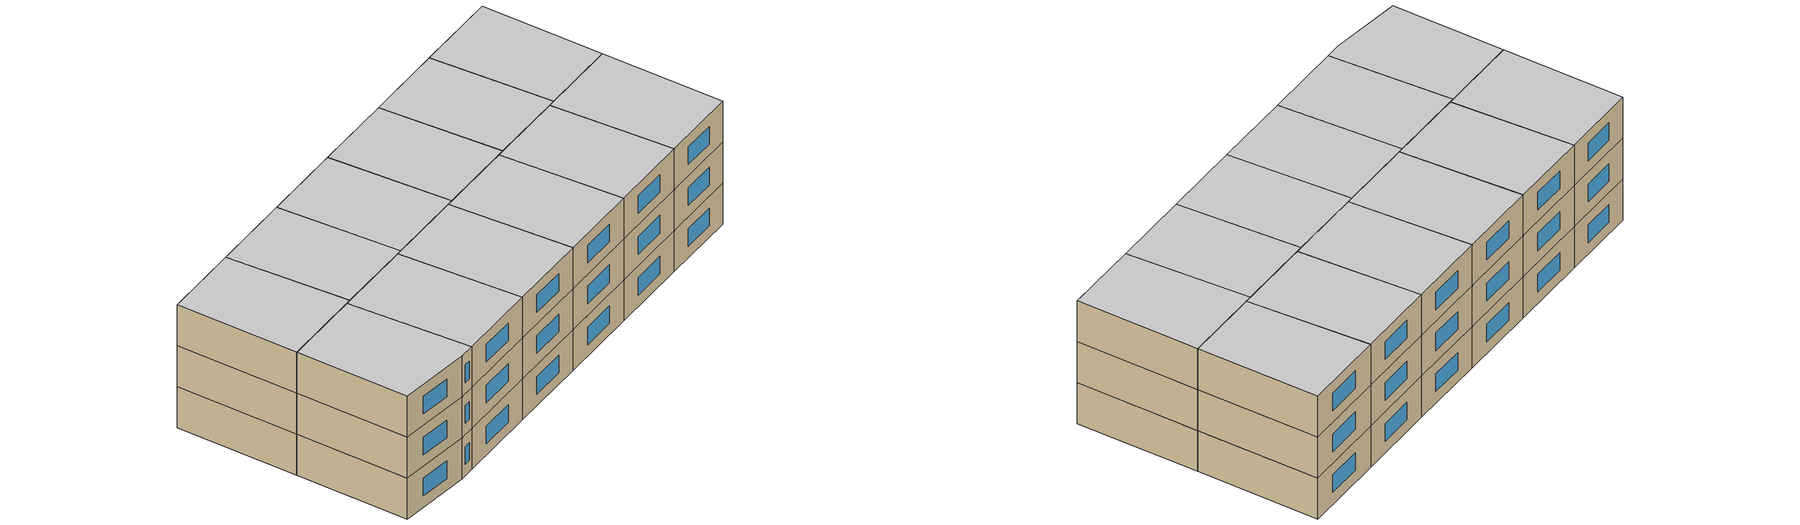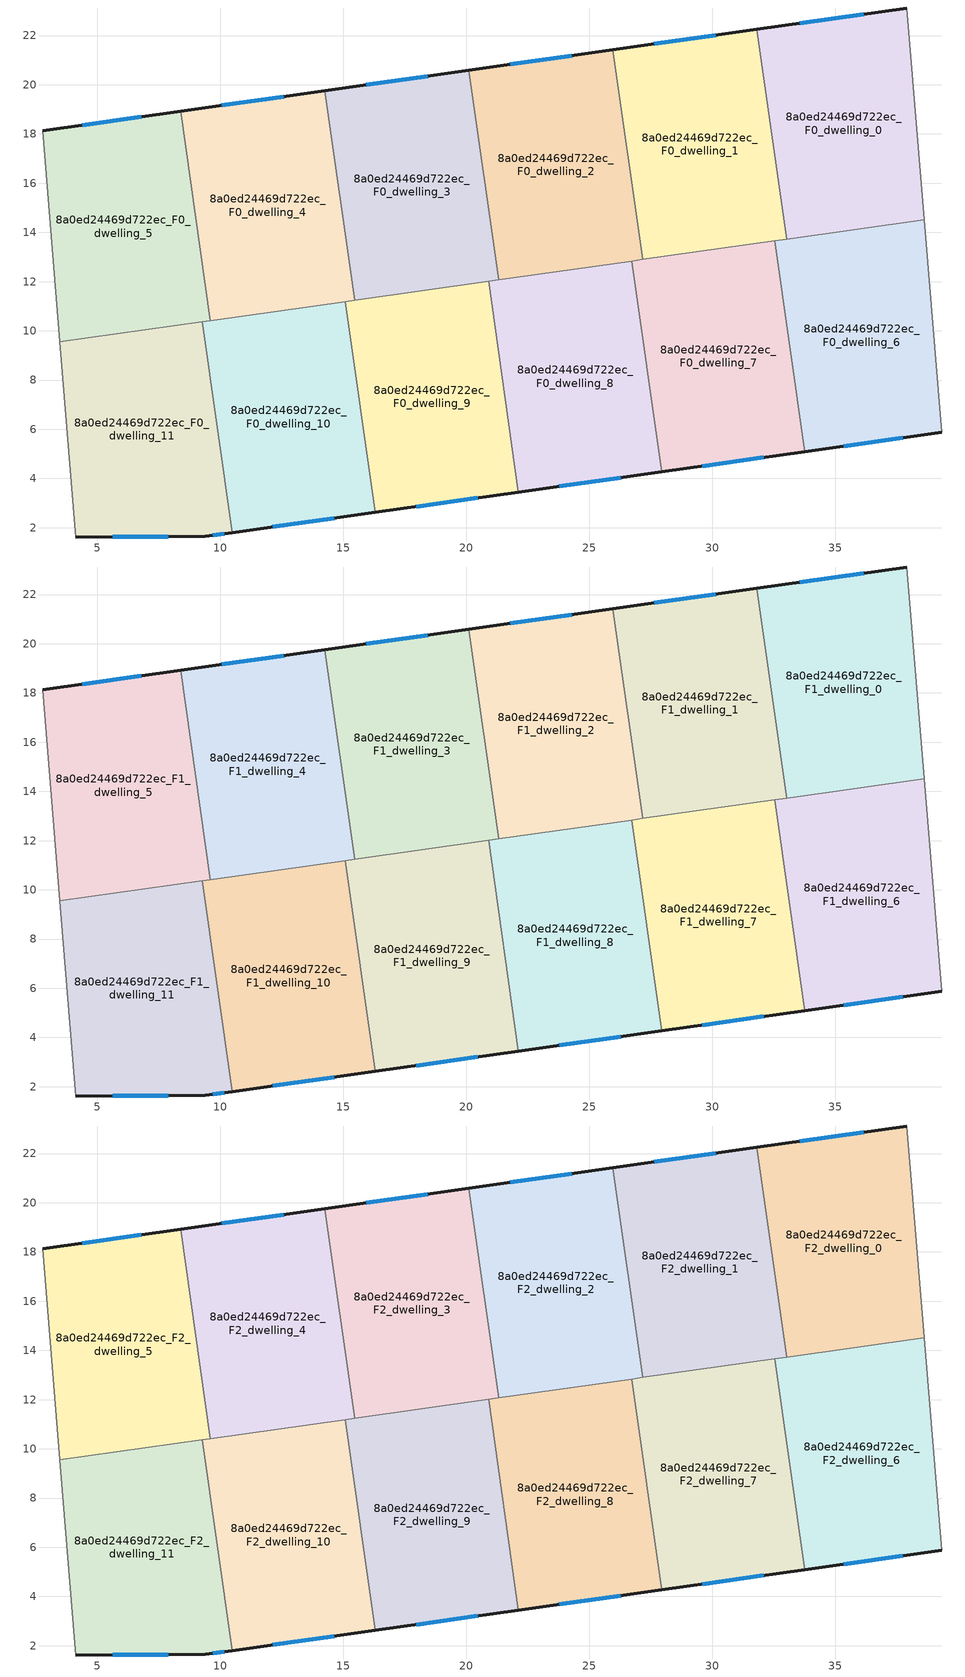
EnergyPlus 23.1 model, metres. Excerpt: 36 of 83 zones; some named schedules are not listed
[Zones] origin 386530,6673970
8a0ed24469d722ec_F0_dwelling_0
 floor ground (EU_floor_Construction): 37.91,23.12 38.62,14.52 33.02,13.73 31.82,22.25 z0
 wall outside (EU_wall_Construction): 37.91,23.12 31.82,22.25 z0:3
 wall adiabatic (EU_wall_Construction): 38.62,14.52 37.91,23.12 z0:3
 wall to 8a0ed24469d722ec_F0_dwelling_1 (EU_wall_Construction): 31.82,22.25 33.02,13.73 z0:3
 wall to 8a0ed24469d722ec_F0_dwelling_6 (EU_wall_Construction): 33.02,13.73 38.62,14.52 z0:3
 window (EU_Window_Construction): 36.17,22.87 33.56,22.5 z0.86:2.14
8a0ed24469d722ec_F0_dwelling_1
 floor ground (EU_floor_Construction): 31.82,22.25 33.02,13.73 27.17,12.9 25.97,21.42 z0
 wall outside (EU_wall_Construction): 31.82,22.25 25.97,21.42 z0:3
 wall to 8a0ed24469d722ec_F0_dwelling_2 (EU_wall_Construction): 25.97,21.42 27.17,12.9 z0:3
 wall to 8a0ed24469d722ec_F0_dwelling_7 (EU_wall_Construction): 27.17,12.9 32.55,13.66 z0:3
 wall to 8a0ed24469d722ec_F0_dwelling_6 (EU_wall_Construction): 32.55,13.66 33.02,13.73 z0:3
 window (EU_Window_Construction): 30.14,22.02 27.64,21.66 z0.86:2.14
8a0ed24469d722ec_F0_dwelling_10
 floor ground (EU_floor_Construction): 15.09,11.19 16.3,2.62 10.48,1.8 9.27,10.37 z0
 wall outside (EU_wall_Construction): 10.48,1.8 16.3,2.62 z0:3
 wall to 8a0ed24469d722ec_F0_dwelling_9 (EU_wall_Construction): 16.3,2.62 15.09,11.19 z0:3
 wall to 8a0ed24469d722ec_F0_dwelling_11 (EU_wall_Construction): 9.27,10.37 10.48,1.8 z0:3
 wall to 8a0ed24469d722ec_F0_dwelling_4 (EU_wall_Construction): 15.09,11.19 9.6,10.41 z0:3
 wall to 8a0ed24469d722ec_F0_dwelling_5 (EU_wall_Construction): 9.6,10.41 9.27,10.37 z0:3
 window (EU_Window_Construction): 12.15,2.03 14.64,2.39 z0.86:2.14
8a0ed24469d722ec_F0_dwelling_11
 floor ground (EU_floor_Construction): 9.27,10.37 10.48,1.8 9.4,1.64 4.14,1.62 3.49,9.55 z0
 wall outside (EU_wall_Construction): 4.14,1.62 9.4,1.64 10.48,1.8 z0:3
 wall adiabatic (EU_wall_Construction): 3.49,9.55 4.14,1.62 z0:3
 wall to 8a0ed24469d722ec_F0_dwelling_5 (EU_wall_Construction): 9.27,10.37 3.49,9.55 z0:3
 window (EU_Window_Construction): 9.71,1.69 10.17,1.75 / 5.64,1.63 7.9,1.64 z0.86:2.14
8a0ed24469d722ec_F0_dwelling_2
 floor ground (EU_floor_Construction): 25.97,21.42 27.17,12.9 21.32,12.07 20.11,20.59 z0
 wall outside (EU_wall_Construction): 25.97,21.42 20.11,20.59 z0:3
 wall to 8a0ed24469d722ec_F0_dwelling_3 (EU_wall_Construction): 20.11,20.59 21.32,12.07 z0:3
 wall to 8a0ed24469d722ec_F0_dwelling_8 (EU_wall_Construction): 21.32,12.07 26.73,12.84 z0:3
 wall to 8a0ed24469d722ec_F0_dwelling_7 (EU_wall_Construction): 26.73,12.84 27.17,12.9 z0:3
 window (EU_Window_Construction): 24.29,21.18 21.79,20.83 z0.86:2.14
8a0ed24469d722ec_F0_dwelling_3
 floor ground (EU_floor_Construction): 20.11,20.59 21.32,12.07 15.46,11.24 14.26,19.76 z0
 wall outside (EU_wall_Construction): 20.11,20.59 14.26,19.76 z0:3
 wall to 8a0ed24469d722ec_F0_dwelling_4 (EU_wall_Construction): 14.26,19.76 15.46,11.24 z0:3
 wall to 8a0ed24469d722ec_F0_dwelling_9 (EU_wall_Construction): 15.46,11.24 20.91,12.01 z0:3
 wall to 8a0ed24469d722ec_F0_dwelling_8 (EU_wall_Construction): 20.91,12.01 21.32,12.07 z0:3
 window (EU_Window_Construction): 18.44,20.35 15.93,20 z0.86:2.14
8a0ed24469d722ec_F0_dwelling_4
 floor ground (EU_floor_Construction): 14.26,19.76 15.46,11.24 9.6,10.42 8.4,18.92 z0
 wall outside (EU_wall_Construction): 14.26,19.76 8.4,18.92 z0:3
 wall to 8a0ed24469d722ec_F0_dwelling_5 (EU_wall_Construction): 8.4,18.92 9.6,10.42 z0:3
 wall to 8a0ed24469d722ec_F0_dwelling_9 (EU_wall_Construction): 15.09,11.19 15.46,11.24 z0:3
 window (EU_Window_Construction): 12.58,19.52 10.07,19.16 z0.86:2.14
8a0ed24469d722ec_F0_dwelling_5
 floor ground (EU_floor_Construction): 8.4,18.92 9.6,10.42 3.49,9.55 2.79,18.12 z0
 wall outside (EU_wall_Construction): 8.4,18.92 2.79,18.12 z0:3
 wall adiabatic (EU_wall_Construction): 2.79,18.12 3.49,9.55 z0:3
 window (EU_Window_Construction): 6.8,18.7 4.39,18.35 z0.86:2.14
8a0ed24469d722ec_F0_dwelling_6
 floor ground (EU_floor_Construction): 38.62,14.52 39.33,5.88 33.76,5.09 32.55,13.66 z0
 wall outside (EU_wall_Construction): 33.76,5.09 39.33,5.88 z0:3
 wall adiabatic (EU_wall_Construction): 39.33,5.88 38.62,14.52 z0:3
 wall to 8a0ed24469d722ec_F0_dwelling_7 (EU_wall_Construction): 32.55,13.66 33.76,5.09 z0:3
 window (EU_Window_Construction): 35.35,5.32 37.74,5.65 z0.86:2.14
8a0ed24469d722ec_F0_dwelling_7
 floor ground (EU_floor_Construction): 32.55,13.66 33.76,5.09 27.94,4.27 26.73,12.84 z0
 wall outside (EU_wall_Construction): 27.94,4.27 33.76,5.09 z0:3
 wall to 8a0ed24469d722ec_F0_dwelling_8 (EU_wall_Construction): 26.73,12.84 27.94,4.27 z0:3
 window (EU_Window_Construction): 29.6,4.5 32.1,4.85 z0.86:2.14
8a0ed24469d722ec_F0_dwelling_8
 floor ground (EU_floor_Construction): 26.73,12.84 27.94,4.27 22.12,3.44 20.91,12.01 z0
 wall outside (EU_wall_Construction): 22.12,3.44 27.94,4.27 z0:3
 wall to 8a0ed24469d722ec_F0_dwelling_9 (EU_wall_Construction): 20.91,12.01 22.12,3.44 z0:3
 window (EU_Window_Construction): 23.79,3.68 26.28,4.03 z0.86:2.14
8a0ed24469d722ec_F0_dwelling_9
 floor ground (EU_floor_Construction): 20.91,12.01 22.12,3.44 16.3,2.62 15.09,11.19 z0
 wall outside (EU_wall_Construction): 16.3,2.62 22.12,3.44 z0:3
 window (EU_Window_Construction): 17.97,2.86 20.46,3.21 z0.86:2.14
8a0ed24469d722ec_F1_dwelling_0
 floor to 8a0ed24469d722ec_F0_dwelling_0 (EU_floor_Construction): 37.91,23.12 38.62,14.52 33.02,13.73 31.82,22.25 z3
 wall outside (EU_wall_Construction): 37.91,23.12 31.82,22.25 z3:6
 wall adiabatic (EU_wall_Construction): 38.62,14.52 37.91,23.12 z3:6
 wall to 8a0ed24469d722ec_F1_dwelling_1 (EU_wall_Construction): 31.82,22.25 33.02,13.73 z3:6
 wall to 8a0ed24469d722ec_F1_dwelling_6 (EU_wall_Construction): 33.02,13.73 38.62,14.52 z3:6
 window (EU_Window_Construction): 36.17,22.87 33.56,22.5 z3.86:5.14
8a0ed24469d722ec_F1_dwelling_1
 floor to 8a0ed24469d722ec_F0_dwelling_1 (EU_floor_Construction): 31.82,22.25 33.02,13.73 27.17,12.9 25.97,21.42 z3
 wall outside (EU_wall_Construction): 31.82,22.25 25.97,21.42 z3:6
 wall to 8a0ed24469d722ec_F1_dwelling_2 (EU_wall_Construction): 25.97,21.42 27.17,12.9 z3:6
 wall to 8a0ed24469d722ec_F1_dwelling_7 (EU_wall_Construction): 27.17,12.9 32.55,13.66 z3:6
 wall to 8a0ed24469d722ec_F1_dwelling_6 (EU_wall_Construction): 32.55,13.66 33.02,13.73 z3:6
 window (EU_Window_Construction): 30.14,22.02 27.64,21.66 z3.86:5.14
8a0ed24469d722ec_F1_dwelling_10
 floor to 8a0ed24469d722ec_F0_dwelling_10 (EU_floor_Construction): 15.09,11.19 16.3,2.62 10.48,1.8 9.27,10.37 z3
 wall outside (EU_wall_Construction): 10.48,1.8 16.3,2.62 z3:6
 wall to 8a0ed24469d722ec_F1_dwelling_9 (EU_wall_Construction): 16.3,2.62 15.09,11.19 z3:6
 wall to 8a0ed24469d722ec_F1_dwelling_11 (EU_wall_Construction): 9.27,10.37 10.48,1.8 z3:6
 wall to 8a0ed24469d722ec_F1_dwelling_4 (EU_wall_Construction): 15.09,11.19 9.6,10.41 z3:6
 wall to 8a0ed24469d722ec_F1_dwelling_5 (EU_wall_Construction): 9.6,10.41 9.27,10.37 z3:6
 window (EU_Window_Construction): 12.15,2.03 14.64,2.39 z3.86:5.14
8a0ed24469d722ec_F1_dwelling_11
 floor to 8a0ed24469d722ec_F0_dwelling_11 (EU_floor_Construction): 9.27,10.37 10.48,1.8 9.4,1.64 4.14,1.62 3.49,9.55 z3
 wall outside (EU_wall_Construction): 4.14,1.62 9.4,1.64 10.48,1.8 z3:6
 wall adiabatic (EU_wall_Construction): 3.49,9.55 4.14,1.62 z3:6
 wall to 8a0ed24469d722ec_F1_dwelling_5 (EU_wall_Construction): 9.27,10.37 3.49,9.55 z3:6
 window (EU_Window_Construction): 9.71,1.69 10.17,1.75 / 5.64,1.63 7.9,1.64 z3.86:5.14
8a0ed24469d722ec_F1_dwelling_2
 floor to 8a0ed24469d722ec_F0_dwelling_2 (EU_floor_Construction): 25.97,21.42 27.17,12.9 21.32,12.07 20.11,20.59 z3
 wall outside (EU_wall_Construction): 25.97,21.42 20.11,20.59 z3:6
 wall to 8a0ed24469d722ec_F1_dwelling_3 (EU_wall_Construction): 20.11,20.59 21.32,12.07 z3:6
 wall to 8a0ed24469d722ec_F1_dwelling_8 (EU_wall_Construction): 21.32,12.07 26.73,12.84 z3:6
 wall to 8a0ed24469d722ec_F1_dwelling_7 (EU_wall_Construction): 26.73,12.84 27.17,12.9 z3:6
 window (EU_Window_Construction): 24.29,21.18 21.79,20.83 z3.86:5.14
8a0ed24469d722ec_F1_dwelling_3
 floor to 8a0ed24469d722ec_F0_dwelling_3 (EU_floor_Construction): 20.11,20.59 21.32,12.07 15.46,11.24 14.26,19.76 z3
 wall outside (EU_wall_Construction): 20.11,20.59 14.26,19.76 z3:6
 wall to 8a0ed24469d722ec_F1_dwelling_4 (EU_wall_Construction): 14.26,19.76 15.46,11.24 z3:6
 wall to 8a0ed24469d722ec_F1_dwelling_9 (EU_wall_Construction): 15.46,11.24 20.91,12.01 z3:6
 wall to 8a0ed24469d722ec_F1_dwelling_8 (EU_wall_Construction): 20.91,12.01 21.32,12.07 z3:6
 window (EU_Window_Construction): 18.44,20.35 15.93,20 z3.86:5.14
8a0ed24469d722ec_F1_dwelling_4
 floor to 8a0ed24469d722ec_F0_dwelling_4 (EU_floor_Construction): 14.26,19.76 15.46,11.24 9.6,10.42 8.4,18.92 z3
 wall outside (EU_wall_Construction): 14.26,19.76 8.4,18.92 z3:6
 wall to 8a0ed24469d722ec_F1_dwelling_5 (EU_wall_Construction): 8.4,18.92 9.6,10.42 z3:6
 wall to 8a0ed24469d722ec_F1_dwelling_9 (EU_wall_Construction): 15.09,11.19 15.46,11.24 z3:6
 window (EU_Window_Construction): 12.58,19.52 10.07,19.16 z3.86:5.14
8a0ed24469d722ec_F1_dwelling_5
 floor to 8a0ed24469d722ec_F0_dwelling_5 (EU_floor_Construction): 8.4,18.92 9.6,10.42 3.49,9.55 2.79,18.12 z3
 wall outside (EU_wall_Construction): 8.4,18.92 2.79,18.12 z3:6
 wall adiabatic (EU_wall_Construction): 2.79,18.12 3.49,9.55 z3:6
 window (EU_Window_Construction): 6.8,18.7 4.39,18.35 z3.86:5.14
8a0ed24469d722ec_F1_dwelling_6
 floor to 8a0ed24469d722ec_F0_dwelling_6 (EU_floor_Construction): 38.62,14.52 39.33,5.88 33.76,5.09 32.55,13.66 z3
 wall outside (EU_wall_Construction): 33.76,5.09 39.33,5.88 z3:6
 wall adiabatic (EU_wall_Construction): 39.33,5.88 38.62,14.52 z3:6
 wall to 8a0ed24469d722ec_F1_dwelling_7 (EU_wall_Construction): 32.55,13.66 33.76,5.09 z3:6
 window (EU_Window_Construction): 35.35,5.32 37.74,5.65 z3.86:5.14
8a0ed24469d722ec_F1_dwelling_7
 floor to 8a0ed24469d722ec_F0_dwelling_7 (EU_floor_Construction): 32.55,13.66 33.76,5.09 27.94,4.27 26.73,12.84 z3
 wall outside (EU_wall_Construction): 27.94,4.27 33.76,5.09 z3:6
 wall to 8a0ed24469d722ec_F1_dwelling_8 (EU_wall_Construction): 26.73,12.84 27.94,4.27 z3:6
 window (EU_Window_Construction): 29.6,4.5 32.1,4.85 z3.86:5.14
8a0ed24469d722ec_F1_dwelling_8
 floor to 8a0ed24469d722ec_F0_dwelling_8 (EU_floor_Construction): 26.73,12.84 27.94,4.27 22.12,3.44 20.91,12.01 z3
 wall outside (EU_wall_Construction): 22.12,3.44 27.94,4.27 z3:6
 wall to 8a0ed24469d722ec_F1_dwelling_9 (EU_wall_Construction): 20.91,12.01 22.12,3.44 z3:6
 window (EU_Window_Construction): 23.79,3.68 26.28,4.03 z3.86:5.14
8a0ed24469d722ec_F1_dwelling_9
 floor to 8a0ed24469d722ec_F0_dwelling_9 (EU_floor_Construction): 20.91,12.01 22.12,3.44 16.3,2.62 15.09,11.19 z3
 wall outside (EU_wall_Construction): 16.3,2.62 22.12,3.44 z3:6
 window (EU_Window_Construction): 17.97,2.86 20.46,3.21 z3.86:5.14
8a0ed24469d722ec_F2_dwelling_0
 floor to 8a0ed24469d722ec_F1_dwelling_0 (EU_floor_Construction): 37.91,23.12 38.62,14.52 33.02,13.73 31.82,22.25 z6
 wall outside (EU_wall_Construction): 37.91,23.12 31.82,22.25 z6:9
 wall adiabatic (EU_wall_Construction): 38.62,14.52 37.91,23.12 z6:9
 wall to 8a0ed24469d722ec_F2_dwelling_1 (EU_wall_Construction): 31.82,22.25 33.02,13.73 z6:9
 wall to 8a0ed24469d722ec_F2_dwelling_6 (EU_wall_Construction): 33.02,13.73 38.62,14.52 z6:9
 window (EU_Window_Construction): 36.17,22.87 33.56,22.5 z6.86:8.14
 ceiling to 8a0ed24469d722ec_F3_dwelling_0 (EU_floor_Construction): 38.62,14.52 37.91,23.12 31.82,22.25 33.02,13.73 z9
8a0ed24469d722ec_F2_dwelling_1
 floor to 8a0ed24469d722ec_F1_dwelling_1 (EU_floor_Construction): 31.82,22.25 33.02,13.73 27.17,12.9 25.97,21.42 z6
 wall outside (EU_wall_Construction): 31.82,22.25 25.97,21.42 z6:9
 wall to 8a0ed24469d722ec_F2_dwelling_2 (EU_wall_Construction): 25.97,21.42 27.17,12.9 z6:9
 wall to 8a0ed24469d722ec_F2_dwelling_7 (EU_wall_Construction): 27.17,12.9 32.55,13.66 z6:9
 wall to 8a0ed24469d722ec_F2_dwelling_6 (EU_wall_Construction): 32.55,13.66 33.02,13.73 z6:9
 window (EU_Window_Construction): 30.14,22.02 27.64,21.66 z6.86:8.14
 ceiling to 8a0ed24469d722ec_F3_dwelling_1 (EU_floor_Construction): 33.02,13.73 31.82,22.25 25.97,21.42 27.17,12.9 z9
8a0ed24469d722ec_F2_dwelling_10
 floor to 8a0ed24469d722ec_F1_dwelling_10 (EU_floor_Construction): 15.09,11.19 16.3,2.62 10.48,1.8 9.27,10.37 z6
 wall outside (EU_wall_Construction): 10.48,1.8 16.3,2.62 z6:9
 wall to 8a0ed24469d722ec_F2_dwelling_9 (EU_wall_Construction): 16.3,2.62 15.09,11.19 z6:9
 wall to 8a0ed24469d722ec_F2_dwelling_11 (EU_wall_Construction): 9.27,10.37 10.48,1.8 z6:9
 wall to 8a0ed24469d722ec_F2_dwelling_4 (EU_wall_Construction): 15.09,11.19 9.6,10.41 z6:9
 wall to 8a0ed24469d722ec_F2_dwelling_5 (EU_wall_Construction): 9.6,10.41 9.27,10.37 z6:9
 window (EU_Window_Construction): 12.15,2.03 14.64,2.39 z6.86:8.14
 ceiling to 8a0ed24469d722ec_F3_dwelling_10 (EU_floor_Construction): 16.3,2.62 15.09,11.19 9.27,10.37 10.48,1.8 z9
8a0ed24469d722ec_F2_dwelling_11
 floor to 8a0ed24469d722ec_F1_dwelling_11 (EU_floor_Construction): 9.27,10.37 10.48,1.8 9.4,1.64 4.14,1.62 3.49,9.55 z6
 wall outside (EU_wall_Construction): 4.14,1.62 9.4,1.64 10.48,1.8 z6:9
 wall adiabatic (EU_wall_Construction): 3.49,9.55 4.14,1.62 z6:9
 wall to 8a0ed24469d722ec_F2_dwelling_5 (EU_wall_Construction): 9.27,10.37 3.49,9.55 z6:9
 window (EU_Window_Construction): 9.71,1.69 10.17,1.75 / 5.64,1.63 7.9,1.64 z6.86:8.14
 ceiling to 8a0ed24469d722ec_F3_dwelling_11 (EU_floor_Construction): 10.48,1.8 9.27,10.37 3.49,9.55 4.14,1.62 9.4,1.64 z9
8a0ed24469d722ec_F2_dwelling_2
 floor to 8a0ed24469d722ec_F1_dwelling_2 (EU_floor_Construction): 25.97,21.42 27.17,12.9 21.32,12.07 20.11,20.59 z6
 wall outside (EU_wall_Construction): 25.97,21.42 20.11,20.59 z6:9
 wall to 8a0ed24469d722ec_F2_dwelling_3 (EU_wall_Construction): 20.11,20.59 21.32,12.07 z6:9
 wall to 8a0ed24469d722ec_F2_dwelling_8 (EU_wall_Construction): 21.32,12.07 26.73,12.84 z6:9
 wall to 8a0ed24469d722ec_F2_dwelling_7 (EU_wall_Construction): 26.73,12.84 27.17,12.9 z6:9
 window (EU_Window_Construction): 24.29,21.18 21.79,20.83 z6.86:8.14
 ceiling to 8a0ed24469d722ec_F3_dwelling_2 (EU_floor_Construction): 27.17,12.9 25.97,21.42 20.11,20.59 21.32,12.07 z9
8a0ed24469d722ec_F2_dwelling_3
 floor to 8a0ed24469d722ec_F1_dwelling_3 (EU_floor_Construction): 20.11,20.59 21.32,12.07 15.46,11.24 14.26,19.76 z6
 wall outside (EU_wall_Construction): 20.11,20.59 14.26,19.76 z6:9
 wall to 8a0ed24469d722ec_F2_dwelling_4 (EU_wall_Construction): 14.26,19.76 15.46,11.24 z6:9
 wall to 8a0ed24469d722ec_F2_dwelling_9 (EU_wall_Construction): 15.46,11.24 20.91,12.01 z6:9
 wall to 8a0ed24469d722ec_F2_dwelling_8 (EU_wall_Construction): 20.91,12.01 21.32,12.07 z6:9
 window (EU_Window_Construction): 18.44,20.35 15.93,20 z6.86:8.14
 ceiling to 8a0ed24469d722ec_F3_dwelling_3 (EU_floor_Construction): 21.32,12.07 20.11,20.59 14.26,19.76 15.46,11.24 z9
8a0ed24469d722ec_F2_dwelling_4
 floor to 8a0ed24469d722ec_F1_dwelling_4 (EU_floor_Construction): 14.26,19.76 15.46,11.24 9.6,10.42 8.4,18.92 z6
 wall outside (EU_wall_Construction): 14.26,19.76 8.4,18.92 z6:9
 wall to 8a0ed24469d722ec_F2_dwelling_5 (EU_wall_Construction): 8.4,18.92 9.6,10.42 z6:9
 wall to 8a0ed24469d722ec_F2_dwelling_9 (EU_wall_Construction): 15.09,11.19 15.46,11.24 z6:9
 window (EU_Window_Construction): 12.58,19.52 10.07,19.16 z6.86:8.14
 ceiling to 8a0ed24469d722ec_F3_dwelling_4 (EU_floor_Construction): 15.46,11.24 14.26,19.76 8.4,18.92 9.6,10.42 z9
8a0ed24469d722ec_F2_dwelling_5
 floor to 8a0ed24469d722ec_F1_dwelling_5 (EU_floor_Construction): 8.4,18.92 9.6,10.42 3.49,9.55 2.79,18.12 z6
 wall outside (EU_wall_Construction): 8.4,18.92 2.79,18.12 z6:9
 wall adiabatic (EU_wall_Construction): 2.79,18.12 3.49,9.55 z6:9
 window (EU_Window_Construction): 6.8,18.7 4.39,18.35 z6.86:8.14
 ceiling to 8a0ed24469d722ec_F3_dwelling_5 (EU_floor_Construction): 9.6,10.42 8.4,18.92 2.79,18.12 3.49,9.55 z9
8a0ed24469d722ec_F2_dwelling_6
 floor to 8a0ed24469d722ec_F1_dwelling_6 (EU_floor_Construction): 38.62,14.52 39.33,5.88 33.76,5.09 32.55,13.66 z6
 wall outside (EU_wall_Construction): 33.76,5.09 39.33,5.88 z6:9
 wall adiabatic (EU_wall_Construction): 39.33,5.88 38.62,14.52 z6:9
 wall to 8a0ed24469d722ec_F2_dwelling_7 (EU_wall_Construction): 32.55,13.66 33.76,5.09 z6:9
 window (EU_Window_Construction): 35.35,5.32 37.74,5.65 z6.86:8.14
 ceiling to 8a0ed24469d722ec_F3_dwelling_6 (EU_floor_Construction): 39.33,5.88 38.62,14.52 32.55,13.66 33.76,5.09 z9
8a0ed24469d722ec_F2_dwelling_7
 floor to 8a0ed24469d722ec_F1_dwelling_7 (EU_floor_Construction): 32.55,13.66 33.76,5.09 27.94,4.27 26.73,12.84 z6
 wall outside (EU_wall_Construction): 27.94,4.27 33.76,5.09 z6:9
 wall to 8a0ed24469d722ec_F2_dwelling_8 (EU_wall_Construction): 26.73,12.84 27.94,4.27 z6:9
 window (EU_Window_Construction): 29.6,4.5 32.1,4.85 z6.86:8.14
 ceiling to 8a0ed24469d722ec_F3_dwelling_7 (EU_floor_Construction): 33.76,5.09 32.55,13.66 26.73,12.84 27.94,4.27 z9
8a0ed24469d722ec_F2_dwelling_8
 floor to 8a0ed24469d722ec_F1_dwelling_8 (EU_floor_Construction): 26.73,12.84 27.94,4.27 22.12,3.44 20.91,12.01 z6
 wall outside (EU_wall_Construction): 22.12,3.44 27.94,4.27 z6:9
 wall to 8a0ed24469d722ec_F2_dwelling_9 (EU_wall_Construction): 20.91,12.01 22.12,3.44 z6:9
 window (EU_Window_Construction): 23.79,3.68 26.28,4.03 z6.86:8.14
 ceiling to 8a0ed24469d722ec_F3_dwelling_8 (EU_floor_Construction): 27.94,4.27 26.73,12.84 20.91,12.01 22.12,3.44 z9
8a0ed24469d722ec_F2_dwelling_9
 floor to 8a0ed24469d722ec_F1_dwelling_9 (EU_floor_Construction): 20.91,12.01 22.12,3.44 16.3,2.62 15.09,11.19 z6
 wall outside (EU_wall_Construction): 16.3,2.62 22.12,3.44 z6:9
 window (EU_Window_Construction): 17.97,2.86 20.46,3.21 z6.86:8.14
 ceiling to 8a0ed24469d722ec_F3_dwelling_9 (EU_floor_Construction): 22.12,3.44 20.91,12.01 15.09,11.19 16.3,2.62 z9
[Building]
EU S2 Campaign: North Axis=0; Terrain=City; Solar Distribution=FullExterior
[Site:Location]
Helsinki-Vantaa.AP: Latitude=60.317; Longitude=24.963; Time Zone=2; Elevation=54.6
[SizingPeriod:WeatherFileDays]
AnnualSizingPeriod: Begin Month=1; Begin Day of Month=1; End Month=12; End Day of Month=31; Day of Week for Start Day=Monday; Use Weather File Daylight Saving Period=No; Use Weather File Rain and Snow Indicators=No
[MATERIAL]
EU_InternalMass_Material: Roughness=MediumRough; Thickness=0.1; Conductivity=1; Density=1800; Specific Heat=900; Thermal Absorptance=0.9; Solar Absorptance=0.7; Visible Absorptance=0.7
[MATERIAL:NOMASS] Roughness=MediumRough; Thermal Absorptance=0.9; Solar Absorptance=0.7; Visible Absorptance=0.7
Name | Thermal Resistance
EU_wall_NoMass | 1.10183
EU_floor_NoMass | 1.70606
[WINDOWMATERIAL:SIMPLEGLAZINGSYSTEM]
EU_Window_SimpleGlazing: UFactor=3.11035; Solar Heat Gain Coefficient=0.8; Visible Transmittance=0.8
[CONSTRUCTION]
EU_wall_Construction: EU_wall_NoMass
EU_floor_Construction: EU_floor_NoMass
EU_Window_Construction: EU_Window_SimpleGlazing
EU_InternalMass_Construction: EU_InternalMass_Material
[ZONE] Type=1; Multiplier=1; Ceiling Height=autocalculate; Floor Area=autocalculate; Part of Total Floor Area=Yes
Name | Volume
8a0ed24469d722ec_F0_dwelling_0; 8a0ed24469d722ec_F1_dwelling_0; 8a0ed24469d722ec_F2_dwelling_0 | 152.583
8a0ed24469d722ec_F0_dwelling_1; 8a0ed24469d722ec_F1_dwelling_1; 8a0ed24469d722ec_F2_dwelling_1 | 152.602
8a0ed24469d722ec_F0_dwelling_10; 8a0ed24469d722ec_F1_dwelling_10; 8a0ed24469d722ec_F2_dwelling_10 | 152.607
8a0ed24469d722ec_F0_dwelling_11; 8a0ed24469d722ec_F1_dwelling_11; 8a0ed24469d722ec_F2_dwelling_11; 8a0ed24469d722ec_F0_dwelling_8; 8a0ed24469d722ec_F1_dwelling_8; 8a0ed24469d722ec_F2_dwelling_8 | 152.599
8a0ed24469d722ec_F0_dwelling_2; 8a0ed24469d722ec_F1_dwelling_2; 8a0ed24469d722ec_F2_dwelling_2 | 152.61
8a0ed24469d722ec_F0_dwelling_3; 8a0ed24469d722ec_F1_dwelling_3; 8a0ed24469d722ec_F2_dwelling_3 | 152.615
8a0ed24469d722ec_F0_dwelling_4; 8a0ed24469d722ec_F1_dwelling_4; 8a0ed24469d722ec_F2_dwelling_4; 8a0ed24469d722ec_F0_dwelling_5; 8a0ed24469d722ec_F1_dwelling_5; 8a0ed24469d722ec_F2_dwelling_5 | 152.591
8a0ed24469d722ec_F0_dwelling_6; 8a0ed24469d722ec_F1_dwelling_6; 8a0ed24469d722ec_F2_dwelling_6 | 152.606
8a0ed24469d722ec_F0_dwelling_7; 8a0ed24469d722ec_F1_dwelling_7; 8a0ed24469d722ec_F2_dwelling_7 | 152.625
8a0ed24469d722ec_F0_dwelling_9; 8a0ed24469d722ec_F1_dwelling_9; 8a0ed24469d722ec_F2_dwelling_9 | 152.613
[INTERNALMASS] Construction=EU_InternalMass_Construction
Name | Zone or ZoneList | Surface Area
8a0ed24469d722ec_F0_dwelling_0_EU_InternalMass | 8a0ed24469d722ec_F0_dwelling_0 | 50.8605
8a0ed24469d722ec_F0_dwelling_1_EU_InternalMass | 8a0ed24469d722ec_F0_dwelling_1 | 50.8676
8a0ed24469d722ec_F0_dwelling_2_EU_InternalMass | 8a0ed24469d722ec_F0_dwelling_2 | 50.87
8a0ed24469d722ec_F0_dwelling_3_EU_InternalMass | 8a0ed24469d722ec_F0_dwelling_3 | 50.8714
8a0ed24469d722ec_F0_dwelling_4_EU_InternalMass | 8a0ed24469d722ec_F0_dwelling_4 | 50.8641
8a0ed24469d722ec_F0_dwelling_5_EU_InternalMass | 8a0ed24469d722ec_F0_dwelling_5 | 50.864
8a0ed24469d722ec_F0_dwelling_6_EU_InternalMass | 8a0ed24469d722ec_F0_dwelling_6 | 50.8689
8a0ed24469d722ec_F0_dwelling_7_EU_InternalMass | 8a0ed24469d722ec_F0_dwelling_7 | 50.8749
8a0ed24469d722ec_F0_dwelling_8_EU_InternalMass | 8a0ed24469d722ec_F0_dwelling_8 | 50.8663
8a0ed24469d722ec_F0_dwelling_9_EU_InternalMass | 8a0ed24469d722ec_F0_dwelling_9 | 50.8714
8a0ed24469d722ec_F0_dwelling_10_EU_InternalMass | 8a0ed24469d722ec_F0_dwelling_10 | 50.8691
8a0ed24469d722ec_F0_dwelling_11_EU_InternalMass | 8a0ed24469d722ec_F0_dwelling_11 | 50.8664
8a0ed24469d722ec_F1_dwelling_0_EU_InternalMass | 8a0ed24469d722ec_F1_dwelling_0 | 50.8605
8a0ed24469d722ec_F1_dwelling_1_EU_InternalMass | 8a0ed24469d722ec_F1_dwelling_1 | 50.8676
8a0ed24469d722ec_F1_dwelling_2_EU_InternalMass | 8a0ed24469d722ec_F1_dwelling_2 | 50.87
8a0ed24469d722ec_F1_dwelling_3_EU_InternalMass | 8a0ed24469d722ec_F1_dwelling_3 | 50.8714
8a0ed24469d722ec_F1_dwelling_4_EU_InternalMass | 8a0ed24469d722ec_F1_dwelling_4 | 50.8641
8a0ed24469d722ec_F1_dwelling_5_EU_InternalMass | 8a0ed24469d722ec_F1_dwelling_5 | 50.864
8a0ed24469d722ec_F1_dwelling_6_EU_InternalMass | 8a0ed24469d722ec_F1_dwelling_6 | 50.8689
8a0ed24469d722ec_F1_dwelling_7_EU_InternalMass | 8a0ed24469d722ec_F1_dwelling_7 | 50.8749
8a0ed24469d722ec_F1_dwelling_8_EU_InternalMass | 8a0ed24469d722ec_F1_dwelling_8 | 50.8663
8a0ed24469d722ec_F1_dwelling_9_EU_InternalMass | 8a0ed24469d722ec_F1_dwelling_9 | 50.8714
8a0ed24469d722ec_F1_dwelling_10_EU_InternalMass | 8a0ed24469d722ec_F1_dwelling_10 | 50.8691
8a0ed24469d722ec_F1_dwelling_11_EU_InternalMass | 8a0ed24469d722ec_F1_dwelling_11 | 50.8664
8a0ed24469d722ec_F2_dwelling_0_EU_InternalMass | 8a0ed24469d722ec_F2_dwelling_0 | 50.8605
8a0ed24469d722ec_F2_dwelling_1_EU_InternalMass | 8a0ed24469d722ec_F2_dwelling_1 | 50.8676
8a0ed24469d722ec_F2_dwelling_2_EU_InternalMass | 8a0ed24469d722ec_F2_dwelling_2 | 50.87
8a0ed24469d722ec_F2_dwelling_3_EU_InternalMass | 8a0ed24469d722ec_F2_dwelling_3 | 50.8714
8a0ed24469d722ec_F2_dwelling_4_EU_InternalMass | 8a0ed24469d722ec_F2_dwelling_4 | 50.8641
8a0ed24469d722ec_F2_dwelling_5_EU_InternalMass | 8a0ed24469d722ec_F2_dwelling_5 | 50.864
8a0ed24469d722ec_F2_dwelling_6_EU_InternalMass | 8a0ed24469d722ec_F2_dwelling_6 | 50.8689
8a0ed24469d722ec_F2_dwelling_7_EU_InternalMass | 8a0ed24469d722ec_F2_dwelling_7 | 50.8749
8a0ed24469d722ec_F2_dwelling_8_EU_InternalMass | 8a0ed24469d722ec_F2_dwelling_8 | 50.8663
8a0ed24469d722ec_F2_dwelling_9_EU_InternalMass | 8a0ed24469d722ec_F2_dwelling_9 | 50.8714
8a0ed24469d722ec_F2_dwelling_10_EU_InternalMass | 8a0ed24469d722ec_F2_dwelling_10 | 50.8691
8a0ed24469d722ec_F2_dwelling_11_EU_InternalMass | 8a0ed24469d722ec_F2_dwelling_11 | 50.8664
[OTHEREQUIPMENT] Fuel Type=Electricity; Design Level Calculation Method=Watts/Area; Power per Zone Floor Area=1; Fraction Latent=0; Fraction Radiant=0; Fraction Lost=0; Carbon Dioxide Generation Rate=0; EndUse Subcategory=EU_Step8_InternalGains
Name | Zone or ZoneList or Space or SpaceList | Schedule
EU_Step8_InternalGain_8a0ed24469d722ec_F0_dwelling_0_f000 | 8a0ed24469d722ec_F0_dwelling_0 | EU_Step8_GainSchedule_8a0ed24469d722ec_F0_dwelling_0_f000
EU_Step8_InternalGain_8a0ed24469d722ec_F0_dwelling_1_f000 | 8a0ed24469d722ec_F0_dwelling_1 | EU_Step8_GainSchedule_8a0ed24469d722ec_F0_dwelling_1_f000
EU_Step8_InternalGain_8a0ed24469d722ec_F0_dwelling_2_f000 | 8a0ed24469d722ec_F0_dwelling_2 | EU_Step8_GainSchedule_8a0ed24469d722ec_F0_dwelling_2_f000
EU_Step8_InternalGain_8a0ed24469d722ec_F0_dwelling_3_f000 | 8a0ed24469d722ec_F0_dwelling_3 | EU_Step8_GainSchedule_8a0ed24469d722ec_F0_dwelling_3_f000
EU_Step8_InternalGain_8a0ed24469d722ec_F0_dwelling_4_f000 | 8a0ed24469d722ec_F0_dwelling_4 | EU_Step8_GainSchedule_8a0ed24469d722ec_F0_dwelling_4_f000
EU_Step8_InternalGain_8a0ed24469d722ec_F0_dwelling_5_f000 | 8a0ed24469d722ec_F0_dwelling_5 | EU_Step8_GainSchedule_8a0ed24469d722ec_F0_dwelling_5_f000
EU_Step8_InternalGain_8a0ed24469d722ec_F0_dwelling_6_f000 | 8a0ed24469d722ec_F0_dwelling_6 | EU_Step8_GainSchedule_8a0ed24469d722ec_F0_dwelling_6_f000
EU_Step8_InternalGain_8a0ed24469d722ec_F0_dwelling_7_f000 | 8a0ed24469d722ec_F0_dwelling_7 | EU_Step8_GainSchedule_8a0ed24469d722ec_F0_dwelling_7_f000
EU_Step8_InternalGain_8a0ed24469d722ec_F0_dwelling_8_f000 | 8a0ed24469d722ec_F0_dwelling_8 | EU_Step8_GainSchedule_8a0ed24469d722ec_F0_dwelling_8_f000
EU_Step8_InternalGain_8a0ed24469d722ec_F0_dwelling_9_f000 | 8a0ed24469d722ec_F0_dwelling_9 | EU_Step8_GainSchedule_8a0ed24469d722ec_F0_dwelling_9_f000
EU_Step8_InternalGain_8a0ed24469d722ec_F0_dwelling_10_f000 | 8a0ed24469d722ec_F0_dwelling_10 | EU_Step8_GainSchedule_8a0ed24469d722ec_F0_dwelling_10_f000
EU_Step8_InternalGain_8a0ed24469d722ec_F0_dwelling_11_f000 | 8a0ed24469d722ec_F0_dwelling_11 | EU_Step8_GainSchedule_8a0ed24469d722ec_F0_dwelling_11_f000
EU_Step8_InternalGain_8a0ed24469d722ec_F1_dwelling_0_f000 | 8a0ed24469d722ec_F1_dwelling_0 | EU_Step8_GainSchedule_8a0ed24469d722ec_F1_dwelling_0_f000
EU_Step8_InternalGain_8a0ed24469d722ec_F1_dwelling_1_f000 | 8a0ed24469d722ec_F1_dwelling_1 | EU_Step8_GainSchedule_8a0ed24469d722ec_F1_dwelling_1_f000
EU_Step8_InternalGain_8a0ed24469d722ec_F1_dwelling_2_f000 | 8a0ed24469d722ec_F1_dwelling_2 | EU_Step8_GainSchedule_8a0ed24469d722ec_F1_dwelling_2_f000
EU_Step8_InternalGain_8a0ed24469d722ec_F1_dwelling_3_f000 | 8a0ed24469d722ec_F1_dwelling_3 | EU_Step8_GainSchedule_8a0ed24469d722ec_F1_dwelling_3_f000
EU_Step8_InternalGain_8a0ed24469d722ec_F1_dwelling_4_f000 | 8a0ed24469d722ec_F1_dwelling_4 | EU_Step8_GainSchedule_8a0ed24469d722ec_F1_dwelling_4_f000
EU_Step8_InternalGain_8a0ed24469d722ec_F1_dwelling_5_f000 | 8a0ed24469d722ec_F1_dwelling_5 | EU_Step8_GainSchedule_8a0ed24469d722ec_F1_dwelling_5_f000
EU_Step8_InternalGain_8a0ed24469d722ec_F1_dwelling_6_f000 | 8a0ed24469d722ec_F1_dwelling_6 | EU_Step8_GainSchedule_8a0ed24469d722ec_F1_dwelling_6_f000
EU_Step8_InternalGain_8a0ed24469d722ec_F1_dwelling_7_f000 | 8a0ed24469d722ec_F1_dwelling_7 | EU_Step8_GainSchedule_8a0ed24469d722ec_F1_dwelling_7_f000
EU_Step8_InternalGain_8a0ed24469d722ec_F1_dwelling_8_f000 | 8a0ed24469d722ec_F1_dwelling_8 | EU_Step8_GainSchedule_8a0ed24469d722ec_F1_dwelling_8_f000
EU_Step8_InternalGain_8a0ed24469d722ec_F1_dwelling_9_f000 | 8a0ed24469d722ec_F1_dwelling_9 | EU_Step8_GainSchedule_8a0ed24469d722ec_F1_dwelling_9_f000
EU_Step8_InternalGain_8a0ed24469d722ec_F1_dwelling_10_f000 | 8a0ed24469d722ec_F1_dwelling_10 | EU_Step8_GainSchedule_8a0ed24469d722ec_F1_dwelling_10_f000
EU_Step8_InternalGain_8a0ed24469d722ec_F1_dwelling_11_f000 | 8a0ed24469d722ec_F1_dwelling_11 | EU_Step8_GainSchedule_8a0ed24469d722ec_F1_dwelling_11_f000
EU_Step8_InternalGain_8a0ed24469d722ec_F2_dwelling_0_f000 | 8a0ed24469d722ec_F2_dwelling_0 | EU_Step8_GainSchedule_8a0ed24469d722ec_F2_dwelling_0_f000
EU_Step8_InternalGain_8a0ed24469d722ec_F2_dwelling_1_f000 | 8a0ed24469d722ec_F2_dwelling_1 | EU_Step8_GainSchedule_8a0ed24469d722ec_F2_dwelling_1_f000
EU_Step8_InternalGain_8a0ed24469d722ec_F2_dwelling_2_f000 | 8a0ed24469d722ec_F2_dwelling_2 | EU_Step8_GainSchedule_8a0ed24469d722ec_F2_dwelling_2_f000
EU_Step8_InternalGain_8a0ed24469d722ec_F2_dwelling_3_f000 | 8a0ed24469d722ec_F2_dwelling_3 | EU_Step8_GainSchedule_8a0ed24469d722ec_F2_dwelling_3_f000
EU_Step8_InternalGain_8a0ed24469d722ec_F2_dwelling_4_f000 | 8a0ed24469d722ec_F2_dwelling_4 | EU_Step8_GainSchedule_8a0ed24469d722ec_F2_dwelling_4_f000
EU_Step8_InternalGain_8a0ed24469d722ec_F2_dwelling_5_f000 | 8a0ed24469d722ec_F2_dwelling_5 | EU_Step8_GainSchedule_8a0ed24469d722ec_F2_dwelling_5_f000
EU_Step8_InternalGain_8a0ed24469d722ec_F2_dwelling_6_f000 | 8a0ed24469d722ec_F2_dwelling_6 | EU_Step8_GainSchedule_8a0ed24469d722ec_F2_dwelling_6_f000
EU_Step8_InternalGain_8a0ed24469d722ec_F2_dwelling_7_f000 | 8a0ed24469d722ec_F2_dwelling_7 | EU_Step8_GainSchedule_8a0ed24469d722ec_F2_dwelling_7_f000
EU_Step8_InternalGain_8a0ed24469d722ec_F2_dwelling_8_f000 | 8a0ed24469d722ec_F2_dwelling_8 | EU_Step8_GainSchedule_8a0ed24469d722ec_F2_dwelling_8_f000
EU_Step8_InternalGain_8a0ed24469d722ec_F2_dwelling_9_f000 | 8a0ed24469d722ec_F2_dwelling_9 | EU_Step8_GainSchedule_8a0ed24469d722ec_F2_dwelling_9_f000
EU_Step8_InternalGain_8a0ed24469d722ec_F2_dwelling_10_f000 | 8a0ed24469d722ec_F2_dwelling_10 | EU_Step8_GainSchedule_8a0ed24469d722ec_F2_dwelling_10_f000
EU_Step8_InternalGain_8a0ed24469d722ec_F2_dwelling_11_f000 | 8a0ed24469d722ec_F2_dwelling_11 | EU_Step8_GainSchedule_8a0ed24469d722ec_F2_dwelling_11_f000
[ZONEVENTILATION:DESIGNFLOWRATE] Schedule=EU_AlwaysOn; Design Flow Rate Calculation Method=AirChanges/Hour; Air Changes per Hour=0.756316; Ventilation Type=Natural; Fan Pressure Rise=0; Fan Total Efficiency=1; Constant Term Coefficient=1; Temperature Term Coefficient=0; Velocity Term Coefficient=0; Velocity Squared Term Coefficient=0; Minimum Indoor Temperature=-100; Maximum Indoor Temperature=100; Delta Temperature=-100; Minimum Outdoor Temperature=-100; Maximum Outdoor Temperature=100; Maximum Wind Speed=40
Name | Zone or ZoneList or Space or SpaceList
EU_ConstantAir_8a0ed24469d722ec_F0_dwelling_0 | 8a0ed24469d722ec_F0_dwelling_0
EU_ConstantAir_8a0ed24469d722ec_F0_dwelling_1 | 8a0ed24469d722ec_F0_dwelling_1
EU_ConstantAir_8a0ed24469d722ec_F0_dwelling_2 | 8a0ed24469d722ec_F0_dwelling_2
EU_ConstantAir_8a0ed24469d722ec_F0_dwelling_3 | 8a0ed24469d722ec_F0_dwelling_3
EU_ConstantAir_8a0ed24469d722ec_F0_dwelling_4 | 8a0ed24469d722ec_F0_dwelling_4
EU_ConstantAir_8a0ed24469d722ec_F0_dwelling_5 | 8a0ed24469d722ec_F0_dwelling_5
EU_ConstantAir_8a0ed24469d722ec_F0_dwelling_6 | 8a0ed24469d722ec_F0_dwelling_6
EU_ConstantAir_8a0ed24469d722ec_F0_dwelling_7 | 8a0ed24469d722ec_F0_dwelling_7
EU_ConstantAir_8a0ed24469d722ec_F0_dwelling_8 | 8a0ed24469d722ec_F0_dwelling_8
EU_ConstantAir_8a0ed24469d722ec_F0_dwelling_9 | 8a0ed24469d722ec_F0_dwelling_9
EU_ConstantAir_8a0ed24469d722ec_F0_dwelling_10 | 8a0ed24469d722ec_F0_dwelling_10
EU_ConstantAir_8a0ed24469d722ec_F0_dwelling_11 | 8a0ed24469d722ec_F0_dwelling_11
EU_ConstantAir_8a0ed24469d722ec_F1_dwelling_0 | 8a0ed24469d722ec_F1_dwelling_0
EU_ConstantAir_8a0ed24469d722ec_F1_dwelling_1 | 8a0ed24469d722ec_F1_dwelling_1
EU_ConstantAir_8a0ed24469d722ec_F1_dwelling_2 | 8a0ed24469d722ec_F1_dwelling_2
EU_ConstantAir_8a0ed24469d722ec_F1_dwelling_3 | 8a0ed24469d722ec_F1_dwelling_3
EU_ConstantAir_8a0ed24469d722ec_F1_dwelling_4 | 8a0ed24469d722ec_F1_dwelling_4
EU_ConstantAir_8a0ed24469d722ec_F1_dwelling_5 | 8a0ed24469d722ec_F1_dwelling_5
EU_ConstantAir_8a0ed24469d722ec_F1_dwelling_6 | 8a0ed24469d722ec_F1_dwelling_6
EU_ConstantAir_8a0ed24469d722ec_F1_dwelling_7 | 8a0ed24469d722ec_F1_dwelling_7
EU_ConstantAir_8a0ed24469d722ec_F1_dwelling_8 | 8a0ed24469d722ec_F1_dwelling_8
EU_ConstantAir_8a0ed24469d722ec_F1_dwelling_9 | 8a0ed24469d722ec_F1_dwelling_9
EU_ConstantAir_8a0ed24469d722ec_F1_dwelling_10 | 8a0ed24469d722ec_F1_dwelling_10
EU_ConstantAir_8a0ed24469d722ec_F1_dwelling_11 | 8a0ed24469d722ec_F1_dwelling_11
EU_ConstantAir_8a0ed24469d722ec_F2_dwelling_0 | 8a0ed24469d722ec_F2_dwelling_0
EU_ConstantAir_8a0ed24469d722ec_F2_dwelling_1 | 8a0ed24469d722ec_F2_dwelling_1
EU_ConstantAir_8a0ed24469d722ec_F2_dwelling_2 | 8a0ed24469d722ec_F2_dwelling_2
EU_ConstantAir_8a0ed24469d722ec_F2_dwelling_3 | 8a0ed24469d722ec_F2_dwelling_3
EU_ConstantAir_8a0ed24469d722ec_F2_dwelling_4 | 8a0ed24469d722ec_F2_dwelling_4
EU_ConstantAir_8a0ed24469d722ec_F2_dwelling_5 | 8a0ed24469d722ec_F2_dwelling_5
EU_ConstantAir_8a0ed24469d722ec_F2_dwelling_6 | 8a0ed24469d722ec_F2_dwelling_6
EU_ConstantAir_8a0ed24469d722ec_F2_dwelling_7 | 8a0ed24469d722ec_F2_dwelling_7
EU_ConstantAir_8a0ed24469d722ec_F2_dwelling_8 | 8a0ed24469d722ec_F2_dwelling_8
EU_ConstantAir_8a0ed24469d722ec_F2_dwelling_9 | 8a0ed24469d722ec_F2_dwelling_9
EU_ConstantAir_8a0ed24469d722ec_F2_dwelling_10 | 8a0ed24469d722ec_F2_dwelling_10
EU_ConstantAir_8a0ed24469d722ec_F2_dwelling_11 | 8a0ed24469d722ec_F2_dwelling_11
[HVACTEMPLATE:ZONE:IDEALLOADSAIRSYSTEM] System Availability Schedule=EU_AlwaysOn; Maximum Heating Supply Air Temperature=50; Minimum Cooling Supply Air Temperature=13; Maximum Heating Supply Air Humidity Ratio=0.0156; Minimum Cooling Supply Air Humidity Ratio=0.0077; Heating Limit=NoLimit; Cooling Limit=NoLimit; Heating Availability Schedule=EU_AlwaysOn; Cooling Availability Schedule=EU_CoolingOff; Dehumidification Control Type=ConstantSensibleHeatRatio; Cooling Sensible Heat Ratio=0.7; Dehumidification Setpoint=60; Humidification Control Type=None; Humidification Setpoint=30; Outdoor Air Method=None; Outdoor Air Flow Rate per Person=0.00944; Outdoor Air Flow Rate per Zone Floor Area=0; Outdoor Air Flow Rate per Zone=0; Demand Controlled Ventilation Type=None; Outdoor Air Economizer Type=NoEconomizer; Heat Recovery Type=None; Sensible Heat Recovery Effectiveness=0.7; Latent Heat Recovery Effectiveness=0.65
Name | Template Thermostat
8a0ed24469d722ec_F0_dwelling_0 | EU_HeatOnly_8a0ed24469d722ec_F0_dwelling_0
8a0ed24469d722ec_F0_dwelling_1 | EU_HeatOnly_8a0ed24469d722ec_F0_dwelling_1
8a0ed24469d722ec_F0_dwelling_2 | EU_HeatOnly_8a0ed24469d722ec_F0_dwelling_2
8a0ed24469d722ec_F0_dwelling_3 | EU_HeatOnly_8a0ed24469d722ec_F0_dwelling_3
8a0ed24469d722ec_F0_dwelling_4 | EU_HeatOnly_8a0ed24469d722ec_F0_dwelling_4
8a0ed24469d722ec_F0_dwelling_5 | EU_HeatOnly_8a0ed24469d722ec_F0_dwelling_5
8a0ed24469d722ec_F0_dwelling_6 | EU_HeatOnly_8a0ed24469d722ec_F0_dwelling_6
8a0ed24469d722ec_F0_dwelling_7 | EU_HeatOnly_8a0ed24469d722ec_F0_dwelling_7
8a0ed24469d722ec_F0_dwelling_8 | EU_HeatOnly_8a0ed24469d722ec_F0_dwelling_8
8a0ed24469d722ec_F0_dwelling_9 | EU_HeatOnly_8a0ed24469d722ec_F0_dwelling_9
8a0ed24469d722ec_F0_dwelling_10 | EU_HeatOnly_8a0ed24469d722ec_F0_dwelling_10
8a0ed24469d722ec_F0_dwelling_11 | EU_HeatOnly_8a0ed24469d722ec_F0_dwelling_11
8a0ed24469d722ec_F1_dwelling_0 | EU_HeatOnly_8a0ed24469d722ec_F1_dwelling_0
8a0ed24469d722ec_F1_dwelling_1 | EU_HeatOnly_8a0ed24469d722ec_F1_dwelling_1
8a0ed24469d722ec_F1_dwelling_2 | EU_HeatOnly_8a0ed24469d722ec_F1_dwelling_2
8a0ed24469d722ec_F1_dwelling_3 | EU_HeatOnly_8a0ed24469d722ec_F1_dwelling_3
8a0ed24469d722ec_F1_dwelling_4 | EU_HeatOnly_8a0ed24469d722ec_F1_dwelling_4
8a0ed24469d722ec_F1_dwelling_5 | EU_HeatOnly_8a0ed24469d722ec_F1_dwelling_5
8a0ed24469d722ec_F1_dwelling_6 | EU_HeatOnly_8a0ed24469d722ec_F1_dwelling_6
8a0ed24469d722ec_F1_dwelling_7 | EU_HeatOnly_8a0ed24469d722ec_F1_dwelling_7
8a0ed24469d722ec_F1_dwelling_8 | EU_HeatOnly_8a0ed24469d722ec_F1_dwelling_8
8a0ed24469d722ec_F1_dwelling_9 | EU_HeatOnly_8a0ed24469d722ec_F1_dwelling_9
8a0ed24469d722ec_F1_dwelling_10 | EU_HeatOnly_8a0ed24469d722ec_F1_dwelling_10
8a0ed24469d722ec_F1_dwelling_11 | EU_HeatOnly_8a0ed24469d722ec_F1_dwelling_11
8a0ed24469d722ec_F2_dwelling_0 | EU_HeatOnly_8a0ed24469d722ec_F2_dwelling_0
8a0ed24469d722ec_F2_dwelling_1 | EU_HeatOnly_8a0ed24469d722ec_F2_dwelling_1
8a0ed24469d722ec_F2_dwelling_2 | EU_HeatOnly_8a0ed24469d722ec_F2_dwelling_2
8a0ed24469d722ec_F2_dwelling_3 | EU_HeatOnly_8a0ed24469d722ec_F2_dwelling_3
8a0ed24469d722ec_F2_dwelling_4 | EU_HeatOnly_8a0ed24469d722ec_F2_dwelling_4
8a0ed24469d722ec_F2_dwelling_5 | EU_HeatOnly_8a0ed24469d722ec_F2_dwelling_5
8a0ed24469d722ec_F2_dwelling_6 | EU_HeatOnly_8a0ed24469d722ec_F2_dwelling_6
8a0ed24469d722ec_F2_dwelling_7 | EU_HeatOnly_8a0ed24469d722ec_F2_dwelling_7
8a0ed24469d722ec_F2_dwelling_8 | EU_HeatOnly_8a0ed24469d722ec_F2_dwelling_8
8a0ed24469d722ec_F2_dwelling_9 | EU_HeatOnly_8a0ed24469d722ec_F2_dwelling_9
8a0ed24469d722ec_F2_dwelling_10 | EU_HeatOnly_8a0ed24469d722ec_F2_dwelling_10
8a0ed24469d722ec_F2_dwelling_11 | EU_HeatOnly_8a0ed24469d722ec_F2_dwelling_11
[SIZING:ZONE] Zone Cooling Design Supply Air Temperature Input Method=SupplyAirTemperature; Zone Cooling Design Supply Air Temperature=13; Zone Heating Design Supply Air Temperature Input Method=SupplyAirTemperature; Zone Heating Design Supply Air Temperature=50; Zone Cooling Design Supply Air Humidity Ratio=0.008; Zone Heating Design Supply Air Humidity Ratio=0.008; Cooling Design Air Flow Method=DesignDay; Cooling Design Air Flow Rate=0; Cooling Minimum Air Flow per Zone Floor Area=0.000762; Cooling Minimum Air Flow=0; Cooling Minimum Air Flow Fraction=0.2; Heating Design Air Flow Method=DesignDay; Heating Design Air Flow Rate=0; Heating Maximum Air Flow per Zone Floor Area=0.002032; Heating Maximum Air Flow=0.141576; Heating Maximum Air Flow Fraction=0.3; Account for Dedicated Outdoor Air System=No; Dedicated Outdoor Air System Control Strategy=NeutralSupplyAir; Dedicated Outdoor Air Low Setpoint Temperature for Design=autosize; Dedicated Outdoor Air High Setpoint Temperature for Design=autosize; Zone Load Sizing Method=Sensible Load Only No Latent Load; Zone Latent Cooling Design Supply Air Humidity Ratio Input Method=HumidityRatioDifference; Zone Cooling Design Supply Air Humidity Ratio Difference=0.005; Zone Latent Heating Design Supply Air Humidity Ratio Input Method=HumidityRatioDifference; Zone Humidification Design Supply Air Humidity Ratio Difference=0.005
8a0ed24469d722ec_F0_dwelling_0; 8a0ed24469d722ec_F0_dwelling_1; 8a0ed24469d722ec_F0_dwelling_2; 8a0ed24469d722ec_F0_dwelling_3; 8a0ed24469d722ec_F0_dwelling_4; 8a0ed24469d722ec_F0_dwelling_5; 8a0ed24469d722ec_F0_dwelling_6; 8a0ed24469d722ec_F0_dwelling_7; 8a0ed24469d722ec_F0_dwelling_8; 8a0ed24469d722ec_F0_dwelling_9; 8a0ed24469d722ec_F0_dwelling_10; 8a0ed24469d722ec_F0_dwelling_11; 8a0ed24469d722ec_F1_dwelling_0; 8a0ed24469d722ec_F1_dwelling_1; 8a0ed24469d722ec_F1_dwelling_2; 8a0ed24469d722ec_F1_dwelling_3; 8a0ed24469d722ec_F1_dwelling_4; 8a0ed24469d722ec_F1_dwelling_5; 8a0ed24469d722ec_F1_dwelling_6; 8a0ed24469d722ec_F1_dwelling_7; 8a0ed24469d722ec_F1_dwelling_8; 8a0ed24469d722ec_F1_dwelling_9; 8a0ed24469d722ec_F1_dwelling_10; 8a0ed24469d722ec_F1_dwelling_11; 8a0ed24469d722ec_F2_dwelling_0; 8a0ed24469d722ec_F2_dwelling_1; 8a0ed24469d722ec_F2_dwelling_2; 8a0ed24469d722ec_F2_dwelling_3; 8a0ed24469d722ec_F2_dwelling_4; 8a0ed24469d722ec_F2_dwelling_5; 8a0ed24469d722ec_F2_dwelling_6; 8a0ed24469d722ec_F2_dwelling_7; 8a0ed24469d722ec_F2_dwelling_8; 8a0ed24469d722ec_F2_dwelling_9; 8a0ed24469d722ec_F2_dwelling_10; 8a0ed24469d722ec_F2_dwelling_11
[SCHEDULE:FILE] Column Number=1; Rows to Skip at Top=0; Number of Hours of Data=8760; Column Separator=Comma; Interpolate to Timestep=No; Minutes per Item=60; Adjust Schedule for Daylight Savings=Yes
Name | File
EU_Step8_GainSchedule_8a0ed24469d722ec_F0_dwelling_0_f000 | ../../schedules/8a0ed24469d722ec/8a0ed24469d722ec_F0_dwelling_0_f000_gain.csv
EU_Step8_GainSchedule_8a0ed24469d722ec_F0_dwelling_1_f000 | ../../schedules/8a0ed24469d722ec/8a0ed24469d722ec_F0_dwelling_1_f000_gain.csv
EU_Step8_GainSchedule_8a0ed24469d722ec_F0_dwelling_2_f000 | ../../schedules/8a0ed24469d722ec/8a0ed24469d722ec_F0_dwelling_2_f000_gain.csv
EU_Step8_GainSchedule_8a0ed24469d722ec_F0_dwelling_3_f000 | ../../schedules/8a0ed24469d722ec/8a0ed24469d722ec_F0_dwelling_3_f000_gain.csv
EU_Step8_GainSchedule_8a0ed24469d722ec_F0_dwelling_4_f000 | ../../schedules/8a0ed24469d722ec/8a0ed24469d722ec_F0_dwelling_4_f000_gain.csv
EU_Step8_GainSchedule_8a0ed24469d722ec_F0_dwelling_5_f000 | ../../schedules/8a0ed24469d722ec/8a0ed24469d722ec_F0_dwelling_5_f000_gain.csv
EU_Step8_GainSchedule_8a0ed24469d722ec_F0_dwelling_6_f000 | ../../schedules/8a0ed24469d722ec/8a0ed24469d722ec_F0_dwelling_6_f000_gain.csv
EU_Step8_GainSchedule_8a0ed24469d722ec_F0_dwelling_7_f000 | ../../schedules/8a0ed24469d722ec/8a0ed24469d722ec_F0_dwelling_7_f000_gain.csv
EU_Step8_GainSchedule_8a0ed24469d722ec_F0_dwelling_8_f000 | ../../schedules/8a0ed24469d722ec/8a0ed24469d722ec_F0_dwelling_8_f000_gain.csv
EU_Step8_GainSchedule_8a0ed24469d722ec_F0_dwelling_9_f000 | ../../schedules/8a0ed24469d722ec/8a0ed24469d722ec_F0_dwelling_9_f000_gain.csv
EU_Step8_GainSchedule_8a0ed24469d722ec_F0_dwelling_10_f000 | ../../schedules/8a0ed24469d722ec/8a0ed24469d722ec_F0_dwelling_10_f000_gain.csv
EU_Step8_GainSchedule_8a0ed24469d722ec_F0_dwelling_11_f000 | ../../schedules/8a0ed24469d722ec/8a0ed24469d722ec_F0_dwelling_11_f000_gain.csv
EU_Step8_GainSchedule_8a0ed24469d722ec_F1_dwelling_0_f000 | ../../schedules/8a0ed24469d722ec/8a0ed24469d722ec_F1_dwelling_0_f000_gain.csv
EU_Step8_GainSchedule_8a0ed24469d722ec_F1_dwelling_1_f000 | ../../schedules/8a0ed24469d722ec/8a0ed24469d722ec_F1_dwelling_1_f000_gain.csv
EU_Step8_GainSchedule_8a0ed24469d722ec_F1_dwelling_2_f000 | ../../schedules/8a0ed24469d722ec/8a0ed24469d722ec_F1_dwelling_2_f000_gain.csv
EU_Step8_GainSchedule_8a0ed24469d722ec_F1_dwelling_3_f000 | ../../schedules/8a0ed24469d722ec/8a0ed24469d722ec_F1_dwelling_3_f000_gain.csv
EU_Step8_GainSchedule_8a0ed24469d722ec_F1_dwelling_4_f000 | ../../schedules/8a0ed24469d722ec/8a0ed24469d722ec_F1_dwelling_4_f000_gain.csv
EU_Step8_GainSchedule_8a0ed24469d722ec_F1_dwelling_5_f000 | ../../schedules/8a0ed24469d722ec/8a0ed24469d722ec_F1_dwelling_5_f000_gain.csv
EU_Step8_GainSchedule_8a0ed24469d722ec_F1_dwelling_6_f000 | ../../schedules/8a0ed24469d722ec/8a0ed24469d722ec_F1_dwelling_6_f000_gain.csv
EU_Step8_GainSchedule_8a0ed24469d722ec_F1_dwelling_7_f000 | ../../schedules/8a0ed24469d722ec/8a0ed24469d722ec_F1_dwelling_7_f000_gain.csv
